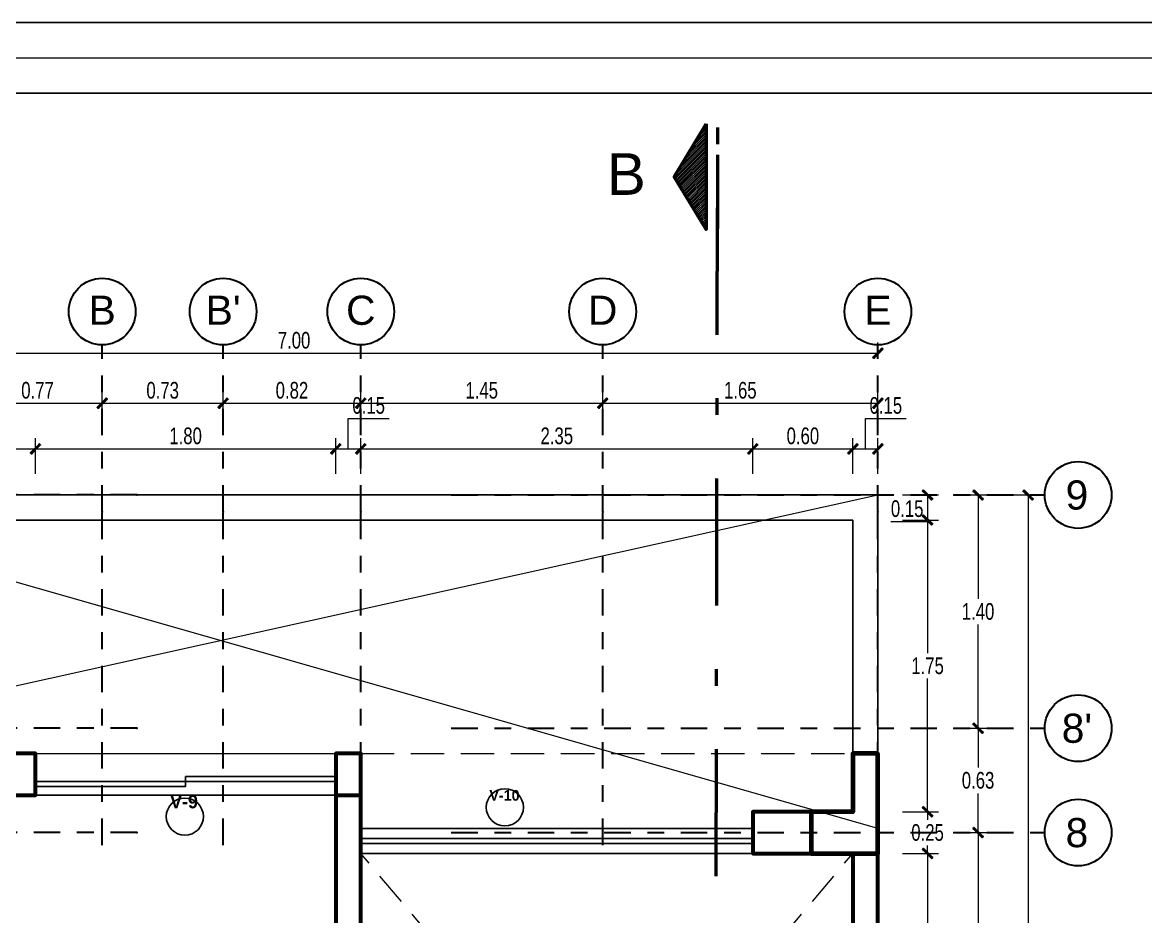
# Model space of a CAD drawing. Header units: millimetres. Extents: x 10610 to 10705, y -16613.7 to -16584.2.
# Drawn here: x 10627 to 10633.73, y -16589.57 to -16584.21 of the extents above; entities that cross this region are included whole.
import ezdxf
from ezdxf.enums import TextEntityAlignment as Align

# ---------------------------------------------------------------- set-up
doc = ezdxf.new("R2010")
doc.units = ezdxf.units.MM
for name, pattern in [('DASHDOTX2', [50.8, 25.4, -12.7, 0, -12.7]), ('HIDDEN', [0.375, 0.25, -0.125]), ('Punto & Rayas', [0.335139, 0.15875, -0.088194, 0, -0.088194])]:
    doc.linetypes.add(name, pattern=pattern)
doc.layers.add('0.2', color=2, linetype='Continuous')
doc.layers.add('Nuevo_Estructura - Forjados', color=7, linetype='Continuous')
for name, color, linetype, lineweight in [('0.6', 252, 'Continuous', 50), ('COLUMNAS', 6, 'Continuous', 20), ('Muro Alto', 1, 'Continuous', 80), ('Muro sin techar', 160, 'Continuous', 40), ('P6', 255, 'Continuous', 20), ('TEXTO AMBIENTES', 7, 'Continuous', 9)]:
    doc.layers.add(name, color=color, linetype=linetype, lineweight=lineweight)
doc.layers.add('Nuevo_Estructura - Forjados_Pluma_Nº__209', color=7, linetype='Continuous', lineweight=30, true_color=0x3e4f7b)
doc.layers.add('Nuevo_Estructura - Forjados_Pluma_Nº__219', color=7, linetype='Continuous', lineweight=13, true_color=0x404b6a)
doc.styles.add('arial narrow', font='ARIALNI.TTF')
doc.styles.add('Estilo_Generado_1', font='arial.ttf')
doc.styles.add('mahico', font='GOTHIC.TTF', dxfattribs={"width": 0.75})
doc.styles.add('TEXTO PRINCIPAL', font='swissek.ttf', dxfattribs={"height": 0.15})
doc.dimstyles.new('Copia de 50 P', dxfattribs={"dimtxt": 0.1, "dimasz": 0.01, "dimexe": 0.065, "dimexo": 0.0625, "dimgap": 0.025, "dimtad": 1, "dimtih": 1, "dimtoh": 1, "dimzin": 0, "dimdsep": 46, "dimtxsty": 'mahico', "dimblk": 'pa cotas', "dimcen": 0.09, "dimdle": 0.3, "dimclrd": 256, "dimclre": 256, "dimclrt": 256, "dimadec": 0, "dimazin": 0, "dimtfac": 1, "dimtofl": 0, "dimtmove": 0, "dimatfit": 3, "dimfxl": 0.15, "dimfxlon": 1, "dimtolj": 1, "dimtzin": 0, "dimlwd": 5, "dimlwe": 5, "dimarcsym": 0})

# ---------------------------------------------------------------- blocks, each defined once
blk = doc.blocks.new('*X335')
at = {"color": 0}
for p, q in [((-18.3607, 8.7498), (-18.3299, 8.7806)), ((-18.3554, 8.7586), (-18.3299, 8.7841)), ((-18.3501, 8.7674), (-18.3299, 8.7877)), ((-18.3448, 8.7763), (-18.3299, 8.7912)), ((-18.3395, 8.7851), (-18.3299, 8.7947)), ((-18.3342, 8.794), (-18.3299, 8.7983)), ((-18.3892, 8.7), (-18.3299, 8.7594)), ((-18.3872, 8.7056), (-18.3299, 8.7629)), ((-18.3819, 8.7144), (-18.3299, 8.7664)), ((-18.3766, 8.7232), (-18.3299, 8.77)), ((-18.3713, 8.7321), (-18.3299, 8.7735)), ((-18.366, 8.7409), (-18.3299, 8.777)), ((-18.3879, 8.6978), (-18.3299, 8.7558)), ((-18.3866, 8.6956), (-18.3299, 8.7523)), ((-18.3853, 8.6934), (-18.3299, 8.7488)), ((-18.3839, 8.6912), (-18.3299, 8.7452)), ((-18.3826, 8.689), (-18.3299, 8.7417)), ((-18.3813, 8.6868), (-18.3299, 8.7382)), ((-18.3799, 8.6846), (-18.3299, 8.7346)), ((-18.3786, 8.6824), (-18.3299, 8.7311)), ((-18.3773, 8.6801), (-18.3299, 8.7276)), ((-18.376, 8.6779), (-18.3299, 8.724)), ((-18.3746, 8.6757), (-18.3299, 8.7205)), ((-18.3733, 8.6735), (-18.3299, 8.7169)), ((-18.372, 8.6713), (-18.3299, 8.7134)), ((-18.3707, 8.6691), (-18.3299, 8.7099)), ((-18.3693, 8.6669), (-18.3299, 8.7063)), ((-18.368, 8.6647), (-18.3299, 8.7028)), ((-18.3667, 8.6625), (-18.3299, 8.6993)), ((-18.3654, 8.6603), (-18.3299, 8.6957)), ((-18.364, 8.658), (-18.3299, 8.6922)), ((-18.3627, 8.6558), (-18.3299, 8.6887)), ((-18.3614, 8.6536), (-18.3299, 8.6851)), ((-18.3601, 8.6514), (-18.3299, 8.6816)), ((-18.3587, 8.6492), (-18.3299, 8.6781)), ((-18.3574, 8.647), (-18.3299, 8.6745)), ((-18.3561, 8.6448), (-18.3299, 8.671)), ((-18.3548, 8.6426), (-18.3299, 8.6674)), ((-18.3534, 8.6404), (-18.3299, 8.6639)), ((-18.3521, 8.6382), (-18.3299, 8.6604)), ((-18.3508, 8.6359), (-18.3299, 8.6568)), ((-18.3495, 8.6337), (-18.3299, 8.6533)), ((-18.3481, 8.6315), (-18.3299, 8.6498)), ((-18.3468, 8.6293), (-18.3299, 8.6462)), ((-18.3455, 8.6271), (-18.3299, 8.6427)), ((-18.3442, 8.6249), (-18.3299, 8.6392)), ((-18.3428, 8.6227), (-18.3299, 8.6356)), ((-18.3415, 8.6205), (-18.3299, 8.6321)), ((-18.3402, 8.6183), (-18.3299, 8.6286)), ((-18.3388, 8.6161), (-18.3299, 8.625)), ((-18.3375, 8.6139), (-18.3299, 8.6215)), ((-18.3362, 8.6116), (-18.3299, 8.6179)), ((-18.3349, 8.6094), (-18.3299, 8.6144)), ((-18.3335, 8.6072), (-18.3299, 8.6109)), ((-18.3322, 8.605), (-18.3299, 8.6073)), ((-18.3309, 8.6028), (-18.3299, 8.6038))]:
    blk.add_line(p, q, dxfattribs=at)
blk = doc.blocks.new('INDC')
at = {"layer": '0.6', "linetype": 'DASHDOTX2', "ltscale": 0.005}
blk.add_line((-0.0202, -0.0891), (-0.0202, 0.0893), dxfattribs=at)
at = {"layer": '0.6'}
blk.add_lwpolyline([(0, 0.0909), (0, -0.0909), (0.0545, 0)], close=True, dxfattribs=at)
at = {"xscale": -0.9085966123466278, "yscale": 0.9085966123466278, "zscale": 0.9085966123460401}
blk.add_blockref('*X335', (-16.6545, -7.9058), dxfattribs=at)
blk = doc.blocks.new('hjygfvdc')
at = {"layer": '0.6', "linetype": 'DASHDOTX2', "ltscale": 0.03}
blk.add_line((3035.269, 68.8445), (3035.3233, 92.8394), dxfattribs=at)
at = {"layer": '0.2', "xscale": -3.485268437144879, "yscale": 3.485268437144879, "zscale": 3.485268437144878}
blk.add_blockref('INDC', (3035.2529, 92.528), dxfattribs=at)
at = {"color": 252, "style": 'TEXTO PRINCIPAL'}
blk.add_text('B', height=0.25, dxfattribs=at).set_placement((3034.7754, 92.5445), align=Align.MIDDLE)
blk = doc.blocks.new('REVREER')
at = {"layer": 'COLUMNAS', "color": 1, "lineweight": 80, "ltscale": 0.2}
blk.add_lwpolyline([(10636.8229, -16629.1036), (10636.6729, -16629.1036), (10636.6729, -16629.4536), (10636.4229, -16629.4536), (10636.4229, -16629.7036), (10636.8229, -16629.7036), (10636.8229, -16629.1036)], dxfattribs=at)
at = {"layer": 'Muro Alto', "color": 6, "linetype": 'HIDDEN', "lineweight": 60}
for points in [[(10631.5229, -16629.3536), (10631.7729, -16629.3536), (10631.7729, -16629.1036), (10631.5229, -16629.1036)], [(10633.5729, -16629.3536), (10633.7229, -16629.3536), (10633.7229, -16629.1036), (10633.5729, -16629.1036)]]:
    blk.add_lwpolyline(points, close=True, dxfattribs=at)
at = {"layer": 'Muro Alto', "color": 6, "linetype": 'HIDDEN', "lineweight": 0}
blk.add_lwpolyline([(10631.7729, -16629.1036), (10631.7729, -16629.3536)], dxfattribs=at)
blk = doc.blocks.new('HTRHTRHTR')
for p, q in [((4244.53, 437.54), (3391.88, 437.54)), ((4235.83, 428.85), (3400.57, 428.85))]:
    blk.add_line(p, q)
at = {"layer": 'P6', "color": 7}
blk.add_line((3396.22, 433.19), (4240.18, 433.19), dxfattribs=at)
blk = doc.blocks.new('Marcador de red estándar')
at = {"layer": 'Nuevo_Estructura - Forjados_Pluma_Nº__209', "color": 167, "linetype": 'Punto & Rayas', "lineweight": 30, "true_color": 0x3e4f7b}
for p, q in [((7.9, 0), (9.9, 0)), ((9.9, 0), (10.9, 0))]:
    blk.add_line(p, q, dxfattribs=at)
at = {"layer": 'Nuevo_Estructura - Forjados_Pluma_Nº__209', "color": 167, "linetype": 'Continuous', "lineweight": 30, "true_color": 0x3e4f7b}
blk.add_circle((11.1, 0), 0.2, dxfattribs=at)
at = {"layer": 'Nuevo_Estructura - Forjados_Pluma_Nº__209', "color": 167, "linetype": 'Punto & Rayas', "lineweight": 30, "true_color": 0x3e4f7b}
blk.add_point((9.9, 0), dxfattribs=at)
blk.add_point((9.9, 0), dxfattribs=at)
at = {"layer": 'Nuevo_Estructura - Forjados_Pluma_Nº__219', "color": 167, "lineweight": 13, "true_color": 0x404b6a, "style": 'Estilo_Generado_1'}
for tag, p in [('AC_MarkerText_1_0', (-10.9725, -0.04)), ('AC_MarkerText_1_1', (11.2275, -0.04))]:
    blk.add_attdef(tag, text='', height=0.175, rotation=270, dxfattribs=at).set_placement(p, align=Align.TOP_CENTER)
blk = doc.blocks.new('Marcador de red estándar_2')
at = {"layer": 'Nuevo_Estructura - Forjados_Pluma_Nº__209', "color": 167, "linetype": 'Punto & Rayas', "lineweight": 30, "true_color": 0x3e4f7b}
for p, q in [((-0.9423, 0), (-4.5, 0)), ((0.9423, 0), (4.5, 0))]:
    blk.add_line(p, q, dxfattribs=at)
at = {"layer": 'Nuevo_Estructura - Forjados_Pluma_Nº__209', "color": 167, "linetype": 'Continuous', "lineweight": 30, "true_color": 0x3e4f7b}
for centre in [(-4.7, 0), (4.7, 0)]:
    blk.add_circle(centre, 0.2, dxfattribs=at)
at = {"layer": 'Nuevo_Estructura - Forjados_Pluma_Nº__209', "color": 167, "linetype": 'Punto & Rayas', "lineweight": 30, "true_color": 0x3e4f7b}
blk.add_point((0.9423, 0), dxfattribs=at)
blk.add_point((0.9423, 0), dxfattribs=at)
at = {"layer": 'Nuevo_Estructura - Forjados_Pluma_Nº__219', "color": 167, "lineweight": 13, "true_color": 0x404b6a, "style": 'Estilo_Generado_1'}
for tag, p in [('AC_MarkerText_1_0', (-4.7, -0.1675)), ('AC_MarkerText_1_1', (4.7, -0.1675))]:
    blk.add_attdef(tag, text='', height=0.175, rotation=180, dxfattribs=at).set_placement(p, align=Align.TOP_CENTER)
blk = doc.blocks.new('pa cotas')
h = blk.add_hatch(color=256)
h.paths.add_polyline_path([(2.38, 3.09), (-3.09, -2.38), (-2.38, -3.09)])
h.paths.add_polyline_path([(3.09, 2.38), (2.38, 3.09), (-2.38, -3.09)])
blk.add_line((-2.38, -3.09), (2.38, 3.09))
blk.add_lwpolyline([(3.09, 2.38), (2.38, 3.09), (-3.09, -2.38), (-2.38, -3.09)], close=True)
blk = doc.blocks.new('*D665')
at = {"lineweight": 5, "transparency": 16777216}
for p, q in [((10608.2027, -16552.1931), (10608.4177, -16552.1931)), ((10608.3527, -16552.2031), (10608.3527, -16562.1156)), ((10608.3527, -16572.1831), (10608.3527, -16562.2706)), ((10608.3527, -16572.1931), (10608.4177, -16572.1931))]:
    blk.add_line(p, q, dxfattribs=at)
at = {"layer": 'Defpoints', "color": 0, "transparency": 16777216}
for p in [(10607.4527, -16552.1931), (10608.3527, -16572.1931), (10608.3527, -16572.1931)]:
    blk.add_point(p, dxfattribs=at)
at = {"lineweight": 5, "transparency": 16777216, "xscale": 0.01, "yscale": 0.01, "zscale": 0.01}
for p, rotation in [((10608.3527, -16552.1931), 90), ((10608.3527, -16572.1931), 270)]:
    blk.add_blockref('pa cotas', p, dxfattribs=dict(at, rotation=rotation))
at = {"transparency": 16777216, "insert": (10608.3527, -16562.1931), "char_height": 0.1, "attachment_point": 5, "style": 'mahico'}
blk.add_mtext('\\A1;20.00', dxfattribs=at)
blk = doc.blocks.new('*D666')
at = {"lineweight": 5, "transparency": 16777216}
for p, q in [((10607.9027, -16552.1931), (10608.1177, -16552.1931)), ((10608.0527, -16552.2031), (10608.0527, -16552.815)), ((10608.0527, -16553.582), (10608.0527, -16552.9701)), ((10607.9027, -16553.592), (10608.1177, -16553.592))]:
    blk.add_line(p, q, dxfattribs=at)
at = {"layer": 'Defpoints', "color": 0, "transparency": 16777216}
for p in [(10607.4527, -16552.1931), (10607.4527, -16553.592), (10608.0527, -16553.592)]:
    blk.add_point(p, dxfattribs=at)
at = {"lineweight": 5, "transparency": 16777216, "xscale": 0.01, "yscale": 0.01, "zscale": 0.01}
for p, rotation in [((10608.0527, -16552.1931), 90), ((10608.0527, -16553.592), 270)]:
    blk.add_blockref('pa cotas', p, dxfattribs=dict(at, rotation=rotation))
at = {"transparency": 16777216, "insert": (10608.0527, -16552.8925), "char_height": 0.1, "attachment_point": 5, "style": 'mahico'}
blk.add_mtext('\\A1;1.40', dxfattribs=at)
blk = doc.blocks.new('*D667')
at = {"lineweight": 5, "transparency": 16777216}
for p, q in [((10607.9027, -16553.592), (10608.1177, -16553.592)), ((10608.0527, -16553.602), (10608.0527, -16553.8275)), ((10608.0527, -16554.2081), (10608.0527, -16553.9826)), ((10607.9027, -16554.2181), (10608.1177, -16554.2181))]:
    blk.add_line(p, q, dxfattribs=at)
at = {"layer": 'Defpoints', "color": 0, "transparency": 16777216}
for p in [(10607.4527, -16553.592), (10607.4527, -16554.2181), (10608.0527, -16554.2181)]:
    blk.add_point(p, dxfattribs=at)
at = {"lineweight": 5, "transparency": 16777216, "xscale": 0.01, "yscale": 0.01, "zscale": 0.01}
for p, rotation in [((10608.0527, -16553.592), 90), ((10608.0527, -16554.2181), 270)]:
    blk.add_blockref('pa cotas', p, dxfattribs=dict(at, rotation=rotation))
at = {"transparency": 16777216, "insert": (10608.0527, -16553.905), "char_height": 0.1, "attachment_point": 5, "style": 'mahico'}
blk.add_mtext('\\A1;0.63', dxfattribs=at)
blk = doc.blocks.new('*D668')
at = {"lineweight": 5, "transparency": 16777216}
for p, q in [((10607.9027, -16554.2181), (10608.1177, -16554.2181)), ((10608.0527, -16554.2281), (10608.0527, -16556.0156)), ((10608.0527, -16557.9581), (10608.0527, -16556.1706)), ((10607.9027, -16557.9681), (10608.1177, -16557.9681))]:
    blk.add_line(p, q, dxfattribs=at)
at = {"layer": 'Defpoints', "color": 0, "transparency": 16777216}
for p in [(10607.4527, -16554.2181), (10607.4527, -16557.9681), (10608.0527, -16557.9681)]:
    blk.add_point(p, dxfattribs=at)
at = {"lineweight": 5, "transparency": 16777216, "xscale": 0.01, "yscale": 0.01, "zscale": 0.01}
for p, rotation in [((10608.0527, -16554.2181), 90), ((10608.0527, -16557.9681), 270)]:
    blk.add_blockref('pa cotas', p, dxfattribs=dict(at, rotation=rotation))
at = {"transparency": 16777216, "insert": (10608.0527, -16556.0931), "char_height": 0.1, "attachment_point": 5, "style": 'mahico'}
blk.add_mtext('\\A1;3.75', dxfattribs=at)
blk = doc.blocks.new('*D676')
at = {"lineweight": 5, "transparency": 16777216}
for p, q in [((10600.4527, -16551.4931), (10600.4527, -16551.2781)), ((10607.4527, -16551.3431), (10607.4527, -16551.2781)), ((10600.4627, -16551.3431), (10607.4427, -16551.3431))]:
    blk.add_line(p, q, dxfattribs=at)
at = {"layer": 'Defpoints', "color": 0, "transparency": 16777216}
for p in [(10607.4527, -16551.3431), (10607.4527, -16551.3431), (10600.4527, -16552.2431)]:
    blk.add_point(p, dxfattribs=at)
at = {"lineweight": 5, "transparency": 16777216, "xscale": 0.01, "yscale": 0.01, "zscale": 0.01, "rotation": 180}
blk.add_blockref('pa cotas', (10600.4527, -16551.3431), dxfattribs=at)
at = {"lineweight": 5, "transparency": 16777216, "xscale": 0.01, "yscale": 0.01, "zscale": 0.01}
blk.add_blockref('pa cotas', (10607.4527, -16551.3431), dxfattribs=at)
at = {"transparency": 16777216, "insert": (10603.9527, -16551.2656), "char_height": 0.1, "attachment_point": 5, "style": 'mahico'}
blk.add_mtext('\\A1;7.00', dxfattribs=at)
blk = doc.blocks.new('*D677')
at = {"lineweight": 5, "transparency": 16777216}
for p, q in [((10602.0277, -16551.7931), (10602.0277, -16551.5781)), ((10602.8027, -16551.7931), (10602.8027, -16551.5781)), ((10602.0377, -16551.6431), (10602.7927, -16551.6431))]:
    blk.add_line(p, q, dxfattribs=at)
at = {"layer": 'Defpoints', "color": 0, "transparency": 16777216}
for p in [(10602.8027, -16551.6431), (10602.0277, -16552.1931), (10602.8027, -16552.1931)]:
    blk.add_point(p, dxfattribs=at)
at = {"lineweight": 5, "transparency": 16777216, "xscale": 0.01, "yscale": 0.01, "zscale": 0.01, "rotation": 180}
blk.add_blockref('pa cotas', (10602.0277, -16551.6431), dxfattribs=at)
at = {"lineweight": 5, "transparency": 16777216, "xscale": 0.01, "yscale": 0.01, "zscale": 0.01}
blk.add_blockref('pa cotas', (10602.8027, -16551.6431), dxfattribs=at)
at = {"transparency": 16777216, "insert": (10602.4152, -16551.5656), "char_height": 0.1, "attachment_point": 5, "style": 'mahico'}
blk.add_mtext('\\A1;0.77', dxfattribs=at)
blk = doc.blocks.new('*D678')
at = {"lineweight": 5, "transparency": 16777216}
for p, q in [((10602.8027, -16551.7931), (10602.8027, -16551.5781)), ((10603.5277, -16551.7931), (10603.5277, -16551.5781)), ((10602.8127, -16551.6431), (10603.5177, -16551.6431))]:
    blk.add_line(p, q, dxfattribs=at)
at = {"layer": 'Defpoints', "color": 0, "transparency": 16777216}
for p in [(10603.5277, -16551.6431), (10602.8027, -16552.1931), (10603.5277, -16552.1931)]:
    blk.add_point(p, dxfattribs=at)
at = {"lineweight": 5, "transparency": 16777216, "xscale": 0.01, "yscale": 0.01, "zscale": 0.01, "rotation": 180}
blk.add_blockref('pa cotas', (10602.8027, -16551.6431), dxfattribs=at)
at = {"lineweight": 5, "transparency": 16777216, "xscale": 0.01, "yscale": 0.01, "zscale": 0.01}
blk.add_blockref('pa cotas', (10603.5277, -16551.6431), dxfattribs=at)
at = {"transparency": 16777216, "insert": (10603.1652, -16551.5656), "char_height": 0.1, "attachment_point": 5, "style": 'mahico'}
blk.add_mtext('\\A1;0.73', dxfattribs=at)
blk = doc.blocks.new('*D679')
at = {"lineweight": 5, "transparency": 16777216}
for p, q in [((10603.5277, -16551.7931), (10603.5277, -16551.5781)), ((10604.3527, -16551.7931), (10604.3527, -16551.5781)), ((10603.5377, -16551.6431), (10604.3427, -16551.6431))]:
    blk.add_line(p, q, dxfattribs=at)
at = {"layer": 'Defpoints', "color": 0, "transparency": 16777216}
for p in [(10604.3527, -16551.6431), (10603.5277, -16552.1931), (10604.3527, -16552.1931)]:
    blk.add_point(p, dxfattribs=at)
at = {"lineweight": 5, "transparency": 16777216, "xscale": 0.01, "yscale": 0.01, "zscale": 0.01, "rotation": 180}
blk.add_blockref('pa cotas', (10603.5277, -16551.6431), dxfattribs=at)
at = {"lineweight": 5, "transparency": 16777216, "xscale": 0.01, "yscale": 0.01, "zscale": 0.01}
blk.add_blockref('pa cotas', (10604.3527, -16551.6431), dxfattribs=at)
at = {"transparency": 16777216, "insert": (10603.9402, -16551.5656), "char_height": 0.1, "attachment_point": 5, "style": 'mahico'}
blk.add_mtext('\\A1;0.82', dxfattribs=at)
blk = doc.blocks.new('*D680')
at = {"lineweight": 5, "transparency": 16777216}
for p, q in [((10604.3527, -16551.7931), (10604.3527, -16551.5781)), ((10605.8027, -16551.7931), (10605.8027, -16551.5781)), ((10604.3627, -16551.6431), (10605.7927, -16551.6431))]:
    blk.add_line(p, q, dxfattribs=at)
at = {"layer": 'Defpoints', "color": 0, "transparency": 16777216}
for p in [(10605.8027, -16551.6431), (10604.3527, -16552.1931), (10605.8027, -16552.1931)]:
    blk.add_point(p, dxfattribs=at)
at = {"lineweight": 5, "transparency": 16777216, "xscale": 0.01, "yscale": 0.01, "zscale": 0.01, "rotation": 180}
blk.add_blockref('pa cotas', (10604.3527, -16551.6431), dxfattribs=at)
at = {"lineweight": 5, "transparency": 16777216, "xscale": 0.01, "yscale": 0.01, "zscale": 0.01}
blk.add_blockref('pa cotas', (10605.8027, -16551.6431), dxfattribs=at)
at = {"transparency": 16777216, "insert": (10605.0777, -16551.5656), "char_height": 0.1, "attachment_point": 5, "style": 'mahico'}
blk.add_mtext('\\A1;1.45', dxfattribs=at)
blk = doc.blocks.new('*D681')
at = {"lineweight": 5, "transparency": 16777216}
for p, q in [((10605.8027, -16551.7931), (10605.8027, -16551.5781)), ((10607.4527, -16551.7931), (10607.4527, -16551.5781)), ((10605.8127, -16551.6431), (10607.4427, -16551.6431))]:
    blk.add_line(p, q, dxfattribs=at)
at = {"layer": 'Defpoints', "color": 0, "transparency": 16777216}
for p in [(10607.4527, -16551.6431), (10605.8027, -16552.1931), (10607.4527, -16552.1931)]:
    blk.add_point(p, dxfattribs=at)
at = {"lineweight": 5, "transparency": 16777216, "xscale": 0.01, "yscale": 0.01, "zscale": 0.01, "rotation": 180}
blk.add_blockref('pa cotas', (10605.8027, -16551.6431), dxfattribs=at)
at = {"lineweight": 5, "transparency": 16777216, "xscale": 0.01, "yscale": 0.01, "zscale": 0.01}
blk.add_blockref('pa cotas', (10607.4527, -16551.6431), dxfattribs=at)
at = {"transparency": 16777216, "insert": (10606.6277, -16551.5656), "char_height": 0.1, "attachment_point": 5, "style": 'mahico'}
blk.add_mtext('\\A1;1.65', dxfattribs=at)
blk = doc.blocks.new('*D701')
at = {"lineweight": 5, "transparency": 16777216}
for p, q in [((10632.2708, -16587.0435), (10632.4858, -16587.0435)), ((10632.4208, -16587.0535), (10632.4208, -16587.1835)), ((10632.4208, -16587.2035), (10632.2012, -16587.2035)), ((10632.2708, -16587.1935), (10632.4858, -16587.1935)), ((10632.4208, -16587.1935), (10632.4208, -16587.2035))]:
    blk.add_line(p, q, dxfattribs=at)
at = {"layer": 'Defpoints', "color": 0, "transparency": 16777216}
for p in [(10632.1234, -16587.0435), (10631.9734, -16587.1935), (10632.4208, -16587.1935)]:
    blk.add_point(p, dxfattribs=at)
at = {"lineweight": 5, "transparency": 16777216, "xscale": 0.01, "yscale": 0.01, "zscale": 0.01}
for p, rotation in [((10632.4208, -16587.0435), 90), ((10632.4208, -16587.1935), 270)]:
    blk.add_blockref('pa cotas', p, dxfattribs=dict(at, rotation=rotation))
at = {"transparency": 16777216, "insert": (10632.2985, -16587.126), "char_height": 0.1, "attachment_point": 5, "style": 'mahico'}
blk.add_mtext('\\A1;0.15', dxfattribs=at)
blk = doc.blocks.new('*D748')
at = {"lineweight": 5, "transparency": 16777216}
for p, q in [((10625.2734, -16586.9169), (10625.2734, -16586.7019)), ((10627.0734, -16586.9169), (10627.0734, -16586.7019)), ((10625.2834, -16586.7669), (10627.0634, -16586.7669))]:
    blk.add_line(p, q, dxfattribs=at)
at = {"layer": 'Defpoints', "color": 0, "transparency": 16777216}
for p in [(10627.0734, -16586.7669), (10625.2734, -16587.0435), (10627.0734, -16588.5935)]:
    blk.add_point(p, dxfattribs=at)
at = {"lineweight": 5, "transparency": 16777216, "xscale": 0.01, "yscale": 0.01, "zscale": 0.01, "rotation": 180}
blk.add_blockref('pa cotas', (10625.2734, -16586.7669), dxfattribs=at)
at = {"lineweight": 5, "transparency": 16777216, "xscale": 0.01, "yscale": 0.01, "zscale": 0.01}
blk.add_blockref('pa cotas', (10627.0734, -16586.7669), dxfattribs=at)
at = {"transparency": 16777216, "insert": (10626.1734, -16586.6894), "char_height": 0.1, "attachment_point": 5, "style": 'mahico'}
blk.add_mtext('\\A1;1.80', dxfattribs=at)
blk = doc.blocks.new('*D749')
at = {"lineweight": 5, "transparency": 16777216}
for p, q in [((10627.0734, -16586.9169), (10627.0734, -16586.7019)), ((10628.8734, -16586.9169), (10628.8734, -16586.7019)), ((10627.0834, -16586.7669), (10628.8634, -16586.7669))]:
    blk.add_line(p, q, dxfattribs=at)
at = {"layer": 'Defpoints', "color": 0, "transparency": 16777216}
for p in [(10628.8734, -16586.7669), (10627.0734, -16588.5935), (10628.8734, -16588.5935)]:
    blk.add_point(p, dxfattribs=at)
at = {"lineweight": 5, "transparency": 16777216, "xscale": 0.01, "yscale": 0.01, "zscale": 0.01, "rotation": 180}
blk.add_blockref('pa cotas', (10627.0734, -16586.7669), dxfattribs=at)
at = {"lineweight": 5, "transparency": 16777216, "xscale": 0.01, "yscale": 0.01, "zscale": 0.01}
blk.add_blockref('pa cotas', (10628.8734, -16586.7669), dxfattribs=at)
at = {"transparency": 16777216, "insert": (10627.9734, -16586.6894), "char_height": 0.1, "attachment_point": 5, "style": 'mahico'}
blk.add_mtext('\\A1;1.80', dxfattribs=at)
blk = doc.blocks.new('*D750')
at = {"lineweight": 5, "transparency": 16777216}
for p, q in [((10628.9484, -16586.7669), (10628.9484, -16586.5844)), ((10628.9484, -16586.5844), (10629.193, -16586.5844)), ((10628.8734, -16586.9169), (10628.8734, -16586.7019)), ((10629.0234, -16586.9169), (10629.0234, -16586.7019)), ((10628.8834, -16586.7669), (10629.0134, -16586.7669))]:
    blk.add_line(p, q, dxfattribs=at)
at = {"layer": 'Defpoints', "color": 0, "transparency": 16777216}
for p in [(10629.0234, -16586.7669), (10628.8734, -16588.5935), (10629.0234, -16588.5935)]:
    blk.add_point(p, dxfattribs=at)
at = {"lineweight": 5, "transparency": 16777216, "xscale": 0.01, "yscale": 0.01, "zscale": 0.01, "rotation": 180}
blk.add_blockref('pa cotas', (10628.8734, -16586.7669), dxfattribs=at)
at = {"lineweight": 5, "transparency": 16777216, "xscale": 0.01, "yscale": 0.01, "zscale": 0.01}
blk.add_blockref('pa cotas', (10629.0234, -16586.7669), dxfattribs=at)
at = {"transparency": 16777216, "insert": (10629.0707, -16586.5069), "char_height": 0.1, "attachment_point": 5, "style": 'mahico'}
blk.add_mtext('\\A1;0.15', dxfattribs=at)
blk = doc.blocks.new('*D751')
at = {"lineweight": 5, "transparency": 16777216}
for p, q in [((10629.0234, -16586.9169), (10629.0234, -16586.7019)), ((10631.3734, -16586.9169), (10631.3734, -16586.7019)), ((10629.0334, -16586.7669), (10631.3634, -16586.7669))]:
    blk.add_line(p, q, dxfattribs=at)
at = {"layer": 'Defpoints', "color": 0, "transparency": 16777216}
for p in [(10631.3734, -16586.7669), (10629.0234, -16588.5935), (10631.3734, -16588.9435)]:
    blk.add_point(p, dxfattribs=at)
at = {"lineweight": 5, "transparency": 16777216, "xscale": 0.01, "yscale": 0.01, "zscale": 0.01, "rotation": 180}
blk.add_blockref('pa cotas', (10629.0234, -16586.7669), dxfattribs=at)
at = {"lineweight": 5, "transparency": 16777216, "xscale": 0.01, "yscale": 0.01, "zscale": 0.01}
blk.add_blockref('pa cotas', (10631.3734, -16586.7669), dxfattribs=at)
at = {"transparency": 16777216, "insert": (10630.1984, -16586.6894), "char_height": 0.1, "attachment_point": 5, "style": 'mahico'}
blk.add_mtext('\\A1;2.35', dxfattribs=at)
blk = doc.blocks.new('*D752')
at = {"lineweight": 5, "transparency": 16777216}
for p, q in [((10631.3734, -16586.9169), (10631.3734, -16586.7019)), ((10631.9734, -16586.9169), (10631.9734, -16586.7019)), ((10631.3834, -16586.7669), (10631.9634, -16586.7669))]:
    blk.add_line(p, q, dxfattribs=at)
at = {"layer": 'Defpoints', "color": 0, "transparency": 16777216}
for p in [(10631.9734, -16586.7669), (10631.9734, -16588.5935), (10631.3734, -16588.9435)]:
    blk.add_point(p, dxfattribs=at)
at = {"lineweight": 5, "transparency": 16777216, "xscale": 0.01, "yscale": 0.01, "zscale": 0.01, "rotation": 180}
blk.add_blockref('pa cotas', (10631.3734, -16586.7669), dxfattribs=at)
at = {"lineweight": 5, "transparency": 16777216, "xscale": 0.01, "yscale": 0.01, "zscale": 0.01}
blk.add_blockref('pa cotas', (10631.9734, -16586.7669), dxfattribs=at)
at = {"transparency": 16777216, "insert": (10631.6734, -16586.6894), "char_height": 0.1, "attachment_point": 5, "style": 'mahico'}
blk.add_mtext('\\A1;0.60', dxfattribs=at)
blk = doc.blocks.new('*D753')
at = {"lineweight": 5, "transparency": 16777216}
for p, q in [((10632.0484, -16586.7669), (10632.0484, -16586.5844)), ((10632.0484, -16586.5844), (10632.293, -16586.5844)), ((10631.9734, -16586.9169), (10631.9734, -16586.7019)), ((10632.1234, -16586.9169), (10632.1234, -16586.7019)), ((10631.9834, -16586.7669), (10632.1134, -16586.7669))]:
    blk.add_line(p, q, dxfattribs=at)
at = {"layer": 'Defpoints', "color": 0, "transparency": 16777216}
for p in [(10632.1234, -16586.7669), (10631.9734, -16588.5935), (10632.1234, -16588.5935)]:
    blk.add_point(p, dxfattribs=at)
at = {"lineweight": 5, "transparency": 16777216, "xscale": 0.01, "yscale": 0.01, "zscale": 0.01, "rotation": 180}
blk.add_blockref('pa cotas', (10631.9734, -16586.7669), dxfattribs=at)
at = {"lineweight": 5, "transparency": 16777216, "xscale": 0.01, "yscale": 0.01, "zscale": 0.01}
blk.add_blockref('pa cotas', (10632.1234, -16586.7669), dxfattribs=at)
at = {"transparency": 16777216, "insert": (10632.1707, -16586.5069), "char_height": 0.1, "attachment_point": 5, "style": 'mahico'}
blk.add_mtext('\\A1;0.15', dxfattribs=at)
blk = doc.blocks.new('*D754')
at = {"lineweight": 5, "transparency": 16777216}
for p, q in [((10632.2708, -16587.1935), (10632.4858, -16587.1935)), ((10632.4208, -16587.2035), (10632.4208, -16587.9922)), ((10632.4208, -16588.9335), (10632.4208, -16588.1448)), ((10632.2708, -16588.9435), (10632.4858, -16588.9435))]:
    blk.add_line(p, q, dxfattribs=at)
at = {"layer": 'Defpoints', "color": 0, "transparency": 16777216}
for p in [(10631.9734, -16587.1935), (10631.9734, -16588.9435), (10632.4208, -16588.9435)]:
    blk.add_point(p, dxfattribs=at)
at = {"lineweight": 5, "transparency": 16777216, "xscale": 0.01, "yscale": 0.01, "zscale": 0.01}
for p, rotation in [((10632.4208, -16587.1935), 90), ((10632.4208, -16588.9435), 270)]:
    blk.add_blockref('pa cotas', p, dxfattribs=dict(at, rotation=rotation))
at = {"transparency": 16777216, "insert": (10632.4208, -16588.0685), "char_height": 0.1, "attachment_point": 5, "style": 'mahico'}
blk.add_mtext('\\A1;1.75', dxfattribs=at)
blk = doc.blocks.new('*D755')
at = {"lineweight": 5, "transparency": 16777216}
for p, q in [((10632.2708, -16588.9435), (10632.4858, -16588.9435)), ((10632.4208, -16588.9535), (10632.4208, -16588.991)), ((10632.4208, -16589.1835), (10632.4208, -16589.146)), ((10632.2708, -16589.1935), (10632.4858, -16589.1935))]:
    blk.add_line(p, q, dxfattribs=at)
at = {"layer": 'Defpoints', "color": 0, "transparency": 16777216}
for p in [(10631.9734, -16588.9435), (10631.9734, -16589.1935), (10632.4208, -16589.1935)]:
    blk.add_point(p, dxfattribs=at)
at = {"lineweight": 5, "transparency": 16777216, "xscale": 0.01, "yscale": 0.01, "zscale": 0.01}
for p, rotation in [((10632.4208, -16588.9435), 90), ((10632.4208, -16589.1935), 270)]:
    blk.add_blockref('pa cotas', p, dxfattribs=dict(at, rotation=rotation))
at = {"transparency": 16777216, "insert": (10632.4208, -16589.0685), "char_height": 0.1, "attachment_point": 5, "style": 'mahico'}
blk.add_mtext('\\A1;0.25', dxfattribs=at)
blk = doc.blocks.new('*D756')
at = {"lineweight": 5, "transparency": 16777216}
for p, q in [((10632.2708, -16589.1935), (10632.4858, -16589.1935)), ((10632.4208, -16589.2035), (10632.4208, -16590.866)), ((10632.4208, -16592.6835), (10632.4208, -16591.021)), ((10632.2708, -16592.6935), (10632.4858, -16592.6935))]:
    blk.add_line(p, q, dxfattribs=at)
at = {"layer": 'Defpoints', "color": 0, "transparency": 16777216}
for p in [(10631.9734, -16589.1935), (10631.9734, -16592.6935), (10632.4208, -16592.6935)]:
    blk.add_point(p, dxfattribs=at)
at = {"lineweight": 5, "transparency": 16777216, "xscale": 0.01, "yscale": 0.01, "zscale": 0.01}
for p, rotation in [((10632.4208, -16589.1935), 90), ((10632.4208, -16592.6935), 270)]:
    blk.add_blockref('pa cotas', p, dxfattribs=dict(at, rotation=rotation))
at = {"transparency": 16777216, "insert": (10632.4208, -16590.9435), "char_height": 0.1, "attachment_point": 5, "style": 'mahico'}
blk.add_mtext('\\A1;3.50', dxfattribs=at)
blk = doc.blocks.new('fdvfvfdvdf')
at = {"layer": 'Nuevo_Estructura - Forjados', "color": 8, "linetype": 'Continuous', "lineweight": 15}
ref = blk.add_blockref('Marcador de red estándar', (10602.8027, -16562.1931), dxfattribs=dict(at, rotation=90))
ref.add_attrib('AC_MarkerText_1_1', 'B', dxfattribs={"layer": 'Nuevo_Estructura - Forjados_Pluma_Nº__219', "color": 167, "lineweight": 13, "true_color": 0x404b6a, "height": 0.175, "style": 'Estilo_Generado_1'}).set_placement((10602.8027, -16550.9973), align=Align.TOP_CENTER)
ref = blk.add_blockref('Marcador de red estándar', (10603.5277, -16562.1931), dxfattribs=dict(at, rotation=90))
ref.add_attrib('AC_MarkerText_1_1', "B'", dxfattribs={"layer": 'Nuevo_Estructura - Forjados_Pluma_Nº__219', "color": 167, "lineweight": 13, "true_color": 0x404b6a, "height": 0.175, "style": 'Estilo_Generado_1'}).set_placement((10603.5277, -16550.9973), align=Align.TOP_CENTER)
ref = blk.add_blockref('Marcador de red estándar', (10604.3527, -16562.1931), dxfattribs=dict(at, rotation=90))
ref.add_attrib('AC_MarkerText_1_1', 'C', dxfattribs={"layer": 'Nuevo_Estructura - Forjados_Pluma_Nº__219', "color": 167, "lineweight": 13, "true_color": 0x404b6a, "height": 0.175, "style": 'Estilo_Generado_1'}).set_placement((10604.3527, -16550.9973), align=Align.TOP_CENTER)
ref = blk.add_blockref('Marcador de red estándar', (10605.8027, -16562.1931), dxfattribs=dict(at, rotation=90))
ref.add_attrib('AC_MarkerText_1_1', 'D', dxfattribs={"layer": 'Nuevo_Estructura - Forjados_Pluma_Nº__219', "color": 167, "lineweight": 13, "true_color": 0x404b6a, "height": 0.175, "style": 'Estilo_Generado_1'}).set_placement((10605.8027, -16550.9973), align=Align.TOP_CENTER)
ref = blk.add_blockref('Marcador de red estándar', (10607.4527, -16562.1931), dxfattribs=dict(at, rotation=90))
ref.add_attrib('AC_MarkerText_1_1', 'E', dxfattribs={"layer": 'Nuevo_Estructura - Forjados_Pluma_Nº__219', "color": 167, "lineweight": 13, "true_color": 0x404b6a, "height": 0.175, "style": 'Estilo_Generado_1'}).set_placement((10607.4527, -16550.9973), align=Align.TOP_CENTER)
ref = blk.add_blockref('Marcador de red estándar_2', (10603.9527, -16552.1931), dxfattribs=dict(at, rotation=180))
ref.add_attrib('AC_MarkerText_1', '9', dxfattribs={"layer": 'Nuevo_Estructura - Forjados_Pluma_Nº__219', "color": 167, "lineweight": 13, "true_color": 0x404b6a, "height": 0.175, "style": 'Estilo_Generado_1'}).set_placement((10608.6454, -16552.1056), align=Align.TOP_CENTER)
ref.add_attrib('AC_MarkerText_1_1', '9', dxfattribs={"layer": 'Nuevo_Estructura - Forjados_Pluma_Nº__219', "color": 167, "lineweight": 13, "true_color": 0x404b6a, "height": 0.175, "style": 'Estilo_Generado_1'}).set_placement((10599.2473, -16552.1056), align=Align.TOP_CENTER)
ref = blk.add_blockref('Marcador de red estándar_2', (10603.9527, -16553.592), dxfattribs=dict(at, rotation=180))
ref.add_attrib('AC_MarkerText_1', "8'", dxfattribs={"layer": 'Nuevo_Estructura - Forjados_Pluma_Nº__219', "color": 167, "lineweight": 13, "true_color": 0x404b6a, "height": 0.175, "style": 'Estilo_Generado_1'}).set_placement((10608.6454, -16553.5045), align=Align.TOP_CENTER)
ref.add_attrib('AC_MarkerText_1_1', "8'", dxfattribs={"layer": 'Nuevo_Estructura - Forjados_Pluma_Nº__219', "color": 167, "lineweight": 13, "true_color": 0x404b6a, "height": 0.175, "style": 'Estilo_Generado_1'}).set_placement((10599.2473, -16553.5045), align=Align.TOP_CENTER)
ref = blk.add_blockref('Marcador de red estándar_2', (10603.9527, -16554.2181), dxfattribs=dict(at, rotation=180))
ref.add_attrib('AC_MarkerText_1', '8', dxfattribs={"layer": 'Nuevo_Estructura - Forjados_Pluma_Nº__219', "color": 167, "lineweight": 13, "true_color": 0x404b6a, "height": 0.175, "style": 'Estilo_Generado_1'}).set_placement((10608.6454, -16554.1306), align=Align.TOP_CENTER)
ref.add_attrib('AC_MarkerText_1_1', '8', dxfattribs={"layer": 'Nuevo_Estructura - Forjados_Pluma_Nº__219', "color": 167, "lineweight": 13, "true_color": 0x404b6a, "height": 0.175, "style": 'Estilo_Generado_1'}).set_placement((10599.2473, -16554.1306), align=Align.TOP_CENTER)
dim = blk.add_linear_dim(base=(10607.4527, -16551.3431), p1=(10600.4527, -16552.2431), p2=(10607.4527, -16551.3431), dimstyle='Copia de 50 P')
dim.commit()
dim.dimension.update_dxf_attribs({"geometry": '*D676', "text_midpoint": (10603.9527, -16551.2656)})
for base, p1, p2, picture, middle in [((10602.802745452, -16551.643130556), (10602.027745453, -16552.193130385), (10602.802745452, -16552.193130385), '*D677', (10602.415245453, -16551.56561526)), ((10603.527745453, -16551.643130556), (10602.802745452, -16552.193130385), (10603.527745453, -16552.193130385), '*D678', (10603.165245453, -16551.56561526)), ((10604.3527454524, -16551.643130556), (10603.5277454531, -16552.1931303854), (10604.3527454524, -16552.1931303854), '*D679', (10603.9402454527, -16551.5656152603)), ((10605.8027, -16551.6431), (10604.3527, -16552.1931), (10605.8027, -16552.1931), '*D680', (10605.0777, -16551.5656)), ((10607.4527, -16551.6431), (10605.8027, -16552.1931), (10607.4527, -16552.1931), '*D681', (10606.6277, -16551.5656))]:
    dim = blk.add_linear_dim(base=base, p1=p1, p2=p2, dimstyle='Copia de 50 P', override={"dimtmove": 1})
    dim.commit()
    dim.dimension.update_dxf_attribs({"geometry": picture, "text_midpoint": middle})
dim = blk.add_linear_dim(base=(10608.3527, -16572.1931), p1=(10607.4527, -16552.1931), p2=(10608.3527, -16572.1931), angle=270, dimstyle='Copia de 50 P')
dim.commit()
dim.dimension.update_dxf_attribs({"geometry": '*D665', "text_midpoint": (10608.3527, -16562.1931)})
for base, p1, p2, picture, middle in [((10608.0527, -16553.592), (10607.4527, -16552.1931), (10607.4527, -16553.592), '*D666', (10608.0527, -16552.8925)), ((10608.0527, -16554.2181), (10607.4527, -16553.592), (10607.4527, -16554.2181), '*D667', (10608.0527, -16553.905)), ((10608.0527, -16557.9681), (10607.4527, -16554.2181), (10607.4527, -16557.9681), '*D668', (10608.0527, -16556.0931))]:
    dim = blk.add_linear_dim(base=base, p1=p1, p2=p2, angle=270, dimstyle='Copia de 50 P', override={"dimtmove": 1})
    dim.commit()
    dim.dimension.update_dxf_attribs({"geometry": picture, "text_midpoint": middle})

msp = doc.modelspace()

# ---------------------------------------------------------------- linework, layer by layer
for p, q in [((10632.1234, -16587.0435), (10625.1234, -16587.0435)), ((10632.1234, -16589.0435), (10632.1234, -16587.0435)), ((10631.9734, -16587.1935), (10625.2734, -16587.1935)), ((10631.9734, -16588.5935), (10631.9734, -16587.1935)), ((10629.0234, -16588.5935), (10628.8734, -16588.5935)), ((10627.0734, -16588.8435), (10628.8734, -16588.8435)), ((10632.1234, -16607.0435), (10632.1234, -16589.0435)), ((10631.3734, -16589.1935), (10629.0234, -16589.1935))]:
    msp.add_line(p, q)
at = {"color": 251, "lineweight": 9, "true_color": 0x636466}
for p, q in [((10632.1234, -16589.0435), (10625.1234, -16587.0435)), ((10625.1234, -16588.5935), (10632.1234, -16587.0435)), ((10627.0734, -16588.5935), (10628.8734, -16588.5935))]:
    msp.add_line(p, q, dxfattribs=at)
for points in [[(10632.1234, -16589.0435), (10632.1234, -16607.0435), (10625.1234, -16607.0435), (10625.1234, -16587.0435), (10632.1234, -16587.0435), (10632.1234, -16589.0435)], [(10627.0734, -16588.5935), (10627.0734, -16588.8435)], [(10628.8734, -16588.5935), (10628.8734, -16594.3435)], [(10629.0234, -16588.5935), (10629.0234, -16592.6935)], [(10631.3734, -16589.0435), (10629.0234, -16589.0435)]]:
    msp.add_lwpolyline(points)
at = {"lineweight": 60}
for points in [[(10629.0234, -16595.3935), (10629.0234, -16595.2435), (10627.4734, -16595.2435), (10627.4734, -16593.9935), (10627.3234, -16593.9935), (10627.3234, -16595.1435), (10625.2734, -16595.1435), (10625.2734, -16593.2435), (10627.4734, -16593.2435), (10627.4734, -16593.0935), (10625.4234, -16593.0935), (10625.4234, -16592.6935), (10625.2734, -16592.6935), (10625.2734, -16589.1935), (10625.5234, -16589.1935), (10625.5234, -16588.8435), (10627.0734, -16588.8435), (10627.0734, -16588.5935), (10625.1234, -16588.5935), (10625.1234, -16595.3935)], [(10632.1234, -16604.0435), (10632.1234, -16588.5935), (10631.9734, -16588.5935), (10631.9734, -16588.9435), (10631.3734, -16588.9435), (10631.3734, -16589.1935), (10631.9734, -16589.1935), (10631.9734, -16592.6935), (10629.0234, -16592.6935), (10629.0234, -16588.5935), (10628.8734, -16588.5935), (10628.8734, -16594.3435), (10629.0234, -16594.3435), (10629.0234, -16592.9435), (10629.1734, -16592.9435), (10629.1734, -16592.8435), (10631.9734, -16592.8435), (10631.9734, -16598.2935)]]:
    msp.add_lwpolyline(points, dxfattribs=at)
at = {"color": 4}
for points in [[(10627.9734, -16588.7314), (10627.9734, -16588.7614), (10628.8734, -16588.7614), (10628.8734, -16588.7314)], [(10627.0734, -16588.7614), (10627.0734, -16588.7914), (10627.9734, -16588.7914), (10627.9734, -16588.7614)], [(10629.0234, -16589.1035), (10629.0234, -16589.1335), (10631.3734, -16589.1335), (10631.3734, -16589.1035)]]:
    msp.add_lwpolyline(points, close=True, dxfattribs=at)
msp.add_lwpolyline([(10629.0234, -16592.6935), (10631.9734, -16592.6935), (10631.9734, -16589.1935), (10629.0234, -16589.1935)], close=True)
for centre in [(10629.887, -16588.9168), (10627.9689, -16588.9724)]:
    msp.add_circle(centre, 0.1114)
at = {"layer": 'Muro sin techar', "color": 251, "linetype": 'HIDDEN', "lineweight": 9, "ltscale": 0.8, "true_color": 0x636466}
msp.add_line((10629.0234, -16588.5935), (10632.1234, -16588.5935), dxfattribs=at)
for points in [[(10629.0234, -16592.6935), (10631.9734, -16589.1935)], [(10631.9734, -16592.6935), (10629.0234, -16589.1935)]]:
    msp.add_lwpolyline(points, dxfattribs=at)

# ---------------------------------------------------------------- block references
at = {"color": 251, "lineweight": 60, "xscale": 0.04888415461454044, "yscale": 0.04888415461454044, "zscale": 0.04888415461454044}
msp.add_blockref('HTRHTRHTR', (10447.0777, -16605.5979), dxfattribs=at)
at = {"lineweight": 70}
msp.add_blockref('hjygfvdc', (7595.8398, -16677.6628), dxfattribs=at)
for name, p in [('fdvfvfdvdf', (24.6706, -34.8504)), ('REVREER', (-4.6995, 40.5101))]:
    msp.add_blockref(name, p)

# ---------------------------------------------------------------- texts
at = {"layer": 'TEXTO AMBIENTES', "attachment_point": 1, "style": 'arial narrow'}
for s, insert, char_height, width in [('{\\fCentury Gothic|b1|i0|c0|p34;\\H0.48089x;V-10\\fCentury Gothic|b1|i1|c0|p34;\\H2.0795x; }', (10629.794, -16588.8131), 0.133325, 0.131774), ('{\\fCentury Gothic|b1|i0|c0|p34;\\H0.48089x;V-9\\fCentury Gothic|b1|i1|c0|p34;\\H2.0795x; }', (10627.8805, -16588.843), 0.166359, 0.164424)]:
    msp.add_mtext(s, dxfattribs=dict(at, insert=insert, char_height=char_height, width=width))

# ---------------------------------------------------------------- dimensions: what is measured, and where the dimension line sits
for base, p1, p2, picture, middle in [((10629.0234, -16586.7669), (10628.8734, -16588.5935), (10629.0234, -16588.5935), '*D750', (10628.9734, -16586.5069)), ((10632.1234, -16586.7669), (10631.9734, -16588.5935), (10632.1234, -16588.5935), '*D753', (10632.0734, -16586.5069)), ((10627.0734, -16586.7669), (10625.2734, -16587.0435), (10627.0734, -16588.5935), '*D748', (10626.1734, -16586.6894)), ((10628.8734, -16586.7669), (10627.0734, -16588.5935), (10628.8734, -16588.5935), '*D749', (10627.9734, -16586.6894)), ((10631.3734, -16586.7669), (10629.0234, -16588.5935), (10631.3734, -16588.9435), '*D751', (10630.1984, -16586.6894)), ((10631.9734, -16586.7669), (10631.3734, -16588.9435), (10631.9734, -16588.5935), '*D752', (10631.6734, -16586.6894))]:
    dim = msp.add_linear_dim(base=base, p1=p1, p2=p2, dimstyle='Copia de 50 P', override={"dimtmove": 1})
    dim.commit()
    dim.dimension.update_dxf_attribs({"geometry": picture, "text_midpoint": middle})
dim = msp.add_linear_dim(base=(10632.4208, -16587.1935), p1=(10632.1234, -16587.0435), p2=(10631.9734, -16587.1935), angle=90, dimstyle='Copia de 50 P')
dim.commit()
dim.dimension.update_dxf_attribs({"geometry": '*D701', "text_midpoint": (10632.2985, -16587.126)})
for base, p1, p2, picture, middle in [((10632.4208, -16588.9435), (10631.9734, -16587.1935), (10631.9734, -16588.9435), '*D754', (10632.4208, -16588.0685)), ((10632.4208, -16589.1935), (10631.9734, -16588.9435), (10631.9734, -16589.1935), '*D755', (10632.4208, -16589.0685)), ((10632.4208, -16592.6935), (10631.9734, -16589.1935), (10631.9734, -16592.6935), '*D756', (10632.4208, -16590.9435))]:
    dim = msp.add_linear_dim(base=base, p1=p1, p2=p2, angle=90, dimstyle='Copia de 50 P', override={"dimtmove": 1})
    dim.commit()
    dim.dimension.update_dxf_attribs({"geometry": picture, "text_midpoint": middle})

doc.saveas('drawing.dxf')
